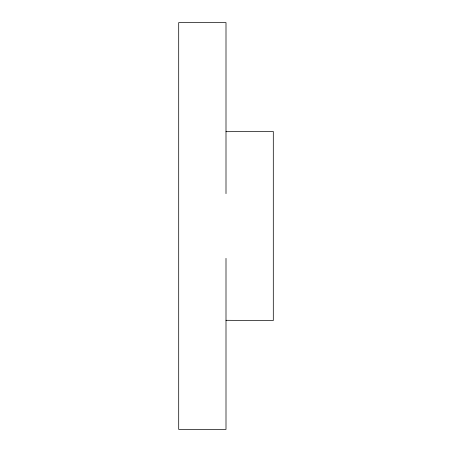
<?xml version="1.0" encoding="UTF-8"?>
<svg xmlns="http://www.w3.org/2000/svg" width="452" height="452" viewBox="0 0 452 452"><rect width="100%" height="100%" fill="white"/><g stroke="black" fill="none" stroke-linecap="round" stroke-linejoin="round"><path stroke-width="0.68" d="M226 131.69L273.302 131.47L273.302 320.53L226 320.31M226 193.642L226 22.6L178.698 22.6L178.698 429.4L226 429.4L226 258.358"/></g></svg>
